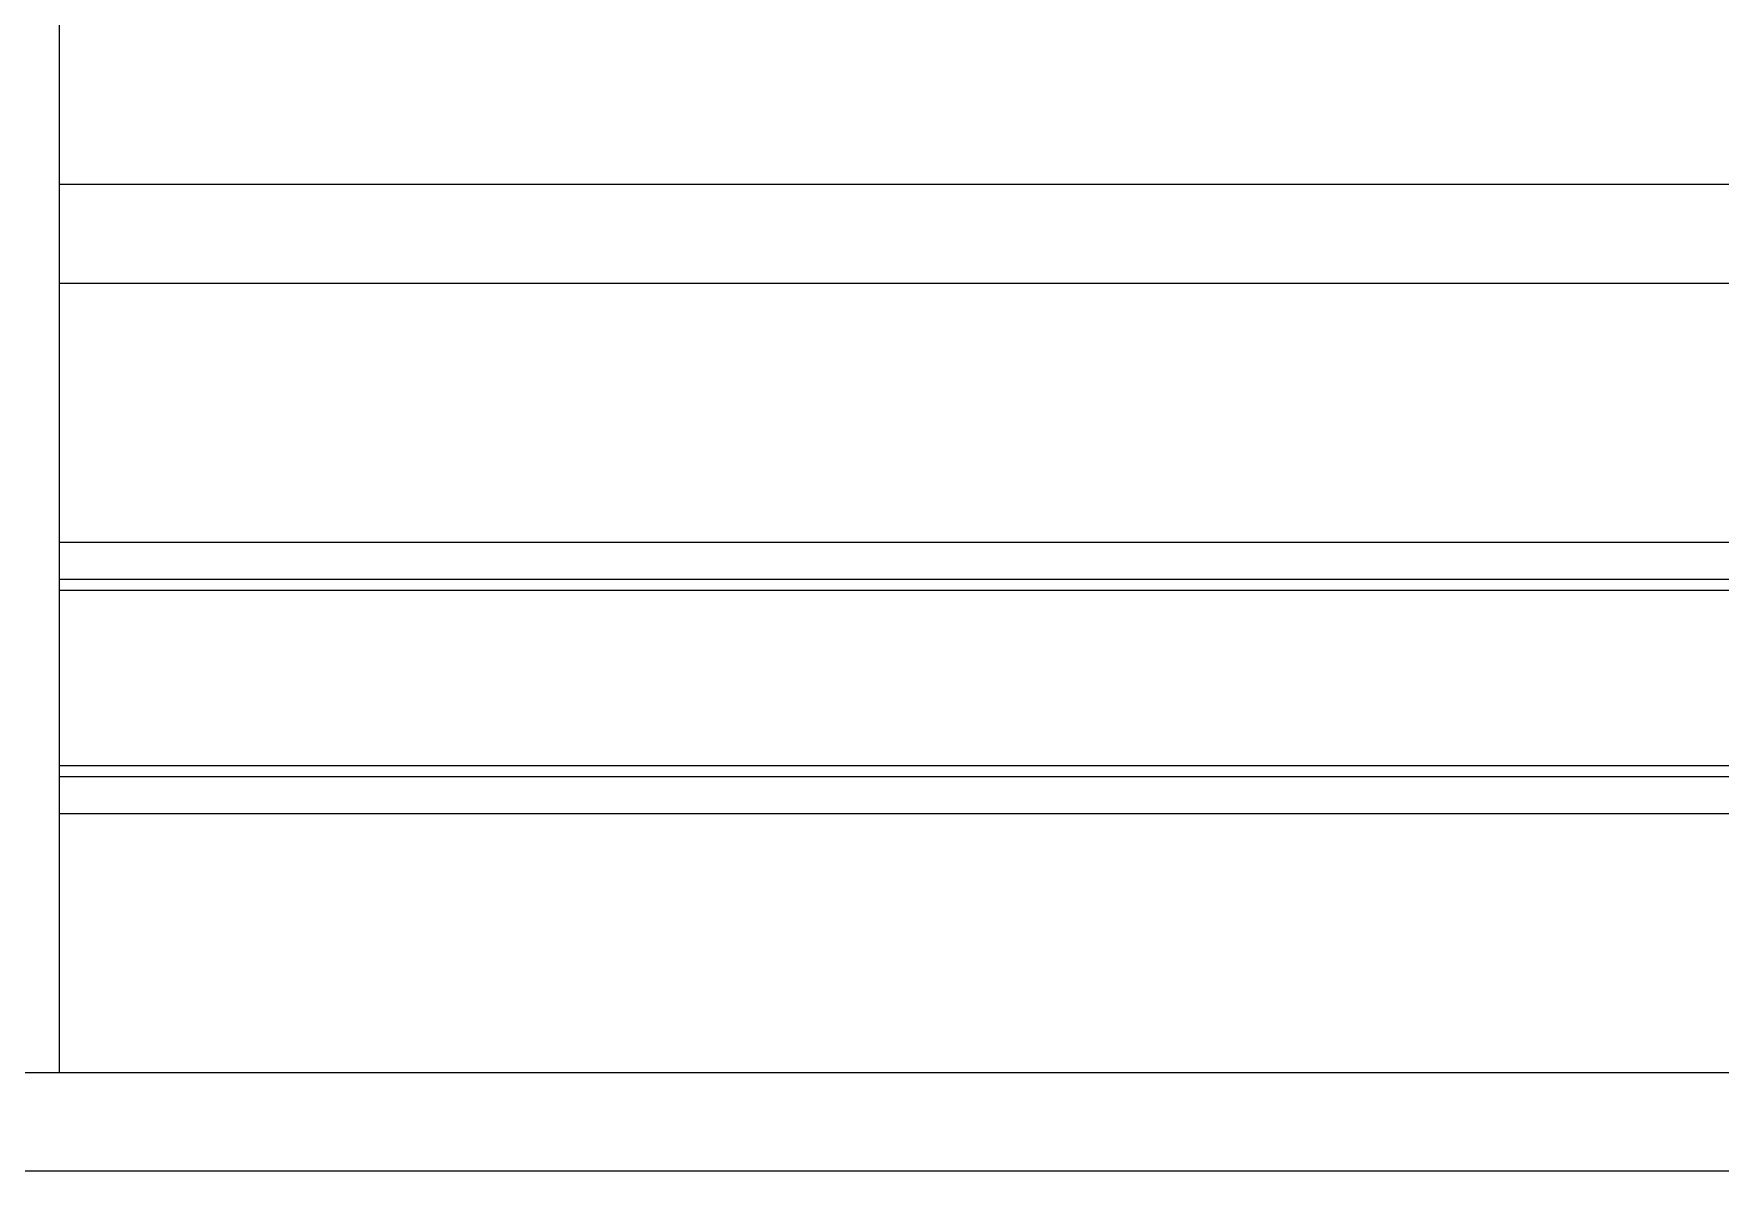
# Model space of a CAD drawing. Header units: millimetres. Extents: x -3183 to 3067, y 1033 to 2218.
# Drawn here: x 1981.7 to 2050.1, y 1499.5 to 1545.6 of the extents above; entities that cross this region are included whole.
import ezdxf

# ---------------------------------------------------------------- set-up
doc = ezdxf.new("R2010")
doc.units = ezdxf.units.MM

msp = doc.modelspace()

# ---------------------------------------------------------------- linework, layer by layer
for p, q in [((1982.77357, 1638.51544), (1982.77357, 1503.51544)), ((1982.77357, 1539.51544), (2068.43833, 1539.51544)), ((1982.77357, 1535.51544), (2068.43833, 1535.51544)), ((1982.77357, 1525.01544), (2068.43833, 1525.01544)), ((1982.77357, 1523.51544), (2068.43833, 1523.51544)), ((1982.77357, 1523.07305), (2068.43833, 1523.07305)), ((1982.77357, 1515.95783), (2068.43833, 1515.95783)), ((1982.77357, 1515.51544), (2068.43833, 1515.51544)), ((1982.77357, 1514.01544), (2068.43833, 1514.01544)), ((1868.51665, 1503.51544), (2068.43833, 1503.51544)), ((2068.43833, 1499.51544), (1931.38314, 1499.51544))]:
    msp.add_line(p, q)

doc.saveas('drawing.dxf')
